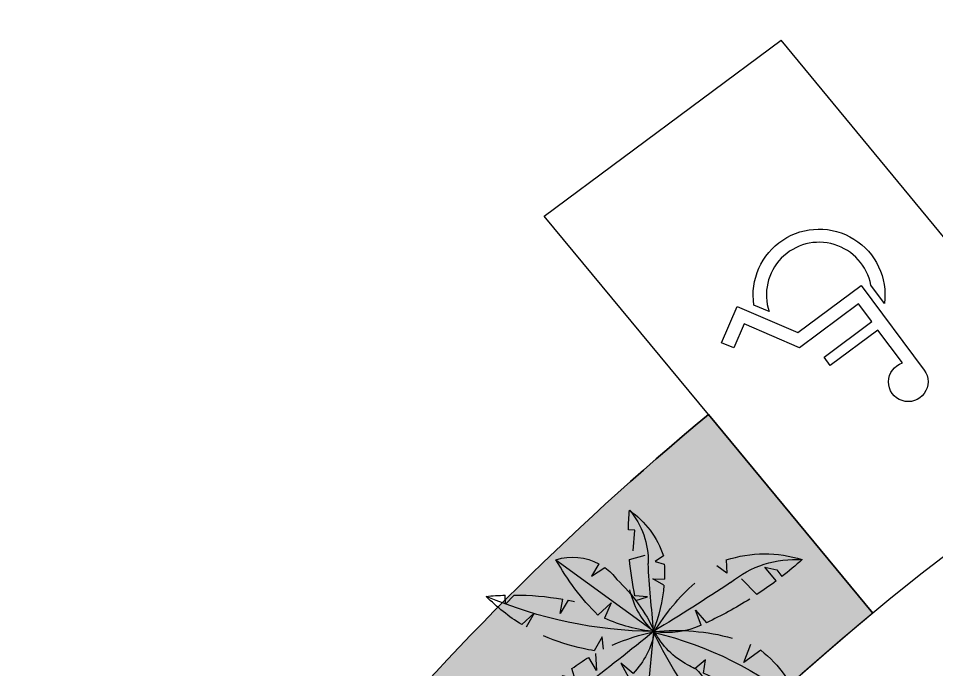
# Model space of a CAD drawing. Header units: inches. Extents: x 484217 to 497210, y -26946 to -21493.
# Drawn here: x 491728.7 to 491878.3, y -23244.2 to -23138.1 of the extents above; entities that cross this region are included whole.
import ezdxf

# ---------------------------------------------------------------- set-up
doc = ezdxf.new("R2010")
doc.units = ezdxf.units.IN
doc.header["$LTSCALE"] = 20
doc.header["$MEASUREMENT"] = 0
for name, color, linetype in [('ARBOLES', 7, 'Continuous'), ('Grass', 90, 'Continuous'), ('Parking', 7, 'Continuous')]:
    doc.layers.add(name, color=color, linetype=linetype)

# ---------------------------------------------------------------- blocks, each defined once
blk = doc.blocks.new('ARB-P18')
at = {"layer": 'ARBOLES'}
for p, q in [((0.2020170643259291, 1.097236581253952), (0.2665693878767286, 1.098006532111015)), ((0.216395341496991, 0.8834738813949627), (0.2020170643259291, 1.097236581253952)), ((-0.7441112765472155, 0.787271022220409), (-0.7519685472924776, 0.649828401317393)), ((-0.0111650376575767, 0.7730573102258234), (-0.1037869753753853, 0.744329243464648)), ((-0.0968916791848926, 0.8306034784395422), (-0.0111650376575767, 0.7730573102258234)), ((1.016630277690581, 0.7903029678658129), (-0.003489707778754791, 0.04582718866683422)), ((0.2552540334921218, 0.7935209620775652), (0.09223866016230886, 0.8383328288632867)), ((-1.268146467084279, 0.684250826181227), (-1.320935921663136, 0.616263093489124)), ((-1.14511173855999, 0.7131622344533923), (-1.268146467084279, 0.684250826181227)), ((-1.261335396548304, 0.570844280015109), (-1.14511173855999, 0.7131622344533923)), ((-0.7519685472924776, 0.649828401317393), (-0.6468657241534856, 0.7251400292944652)), ((0.6495513605843541, 0.6200017669535782), (0.5121239072003334, 0.709967648513981)), ((0.5715477113083125, 0.74720706780505), (0.6495513605843541, 0.6200017669535782)), ((-0.90459520614084, 0.5924820694784785), (-1.061066742066316, 0.4301068312817335)), ((0.01464871549040936, 0.5935335175020953), (-0.104598419947564, 0.5884343393080087)), ((-0.1008501398711985, 0.5275508875719765), (0.01464871549040936, 0.5935335175020953)), ((0.0701324381941788, 0.4051770761853675), (0.1989724385480258, 0.4154717592076622)), ((0.1889048150669623, 0.3697840320520811), (0.0701324381941788, 0.4051770761853675)), ((0.9726869478399749, 0.2327206008179132), (0.9471132048361994, 0.3819831175856052)), ((1.449712396407705, 0.4247278532244252), (1.540009183431096, 0.3314769003523281)), ((1.540009183431096, 0.3314769003523281), (1.542884212924321, 0.4232690904684375)), ((0.4439006486298354, 0.3439052255256456), (0.5151560218572513, 0.1851696087050243)), ((0.5831622689523215, 0.2175356052346444), (0.4439006486298354, 0.3439052255256456)), ((0.889779986056908, 0.3715812669934451), (0.9726869478399749, 0.2327206008179132)), ((-0.4264300625424937, 0.2672429579397431), (-0.541100677350812, 0.1385972472410515)), ((-0.4844373092727494, 0.1125141072085114), (-0.4264300625424937, 0.2672429579397431)), ((1.370017060148996, 0.1192115135778806), (1.242671551962701, 0.2373878605922925)), ((1.242671551962701, 0.2373878605922925), (1.325651404754666, 0.09293427153252765)), ((0.1591854336485881, -1.52328860667788), (0.00318220833611349, 0.04759554252106568)), ((-0.9282683973777353, -0.2731836187075771), (-1.000191895733536, -0.08410543058158737)), ((0.5253088908050074, -0.1362163432970078), (0.5370963702447398, -0.00883887360922131)), ((0.5370963702447398, -0.00883887360922131), (0.6222710031833003, -0.1516366817158143)), ((-1.103596143276604, -0.1467230959723906), (-0.9282683973777353, -0.2731836187075771)), ((0.6076446523767345, -0.1793194239049001), (0.5961417266908313, -0.3563028609778769)), ((-0.5301154028285282, -0.2466396131335671), (-0.4210780265407834, -0.3386216496606096)), ((-0.50828247120063, -0.3828628768009708), (-0.5301154028285282, -0.2466396131335671)), ((0.2191502932163587, -0.3856692428195458), (0.3458294240932389, -0.2795643149315481)), ((0.3458294240932389, -0.2795643149315481), (0.2625725511167616, -0.4304528893295866)), ((0.5961417266908313, -0.3563028609778769), (0.6781264655257644, -0.2199044990464642)), ((0.8148186124268193, -0.4595533917223235), (0.8509468309447357, -0.3354034961643322)), ((-0.04121439422380035, -0.4975723705757105), (-0.1616868721479818, -0.4545567162343787)), ((-0.1616868721479818, -0.4545567162343787), (-0.06811229363299276, -0.591996631659299)), ((0.9418492898308273, -0.4064928815237465), (0.8148186124268193, -0.4595533917223235)), ((0.09808963126144477, -0.6176627472527514), (0.3053820942739947, -0.5518336774103432)), ((-0.5643784554362412, -0.7476942602714018), (-0.6889436961664046, -0.6615733217902573)), ((-0.6553390162841879, -0.6139705701749278), (-0.5643784554362412, -0.7476942602714018)), ((0.3318715628524274, -0.6421743912571571), (0.09808963126144477, -0.6176627472527514)), ((0.6417410436504554, -0.7709594355137313), (0.8114200946208995, -0.6225624370030118)), ((0.8114200946208995, -0.6225624370030118), (0.7102319168202769, -0.8240816971438392)), ((0.9094959425982552, -0.9662379895643198), (1.005133102004976, -0.8093435263978391)), ((1.005133102004976, -0.8093435263978391), (1.018726859784493, -0.9349963166603743)), ((1.018726859784493, -0.9349963166603743), (0.9721317627806911, -1.007370035968933)), ((-0.6824401552420625, -0.9905417531884098), (-0.5864388038916957, -1.126689598931677)), ((-0.6289715726772158, -1.155840386356971), (-0.6824401552420625, -0.9905417531884098)), ((0.01210064983067127, -1.039321095997337), (-0.1862270206673884, -0.9861925481447145)), ((-0.1714289475653743, -1.072594712329959), (0.01210064983067127, -1.039321095997337)), ((-0.9396068855078852, -1.099295865534941), (-0.8931197315560553, -1.220490727124684)), ((-0.8931197315560553, -1.220490727124684), (-0.9775667467702361, -1.184396772197175))]:
    blk.add_line(p, q, dxfattribs=at)
for centre, radius, start, end in [((0.815717073680986, 0.5145971530246527), 0.9657715741880416, 125.3191452686028, 160.9007169757455), ((0.8547878870876103, 0.783055203934083), 0.7917337096725257, 138.9871631392587, 182.231162522202), ((-2.839028814714197, 1.060964364359023), 3.105819105828273, 0.6833656833699773, 4.462417288384475), ((-1.142994975741288, -0.4370864912357604), 1.287695432250722, 71.95489726185477, 107.5364689689958), ((-1.459774008883585, -0.2624759867832438), 1.055644946230034, 50.6244517153981, 93.86845109834233), ((1.218753221002089, 3.887138080361098), 4.141092141104364, 228.3931969492149, 232.1722485542307), ((-2.839028814714197, 1.060964364359023), 3.105819105828273, 348.0045923093219, 355.0601183422363), ((0.8447868716569928, 0.2451613292569732), 0.5715851313167061, 72.50373726078564, 118.5573100866517), ((-1.247633658957938, 2.053481605359735), 2.592780639589115, 314.9195260495955, 330.8438983423296), ((1.520484806834588, 0.6579252241262168), 1.626568313057116, 176.9549899581358, 182.4485578398906), ((-18.47776986278433, 1.948929434393307), 18.58000264860993, 354.1492065542034, 356.3071475833291), ((0.8447868716569928, 0.2451613292569732), 0.5715851313167061, 125.5913868107266, 143.3625315328315), ((1.218753221002089, 3.887138080361098), 4.141092141104364, 233.2090415905122, 236.5962130518087), ((1.6239550407781, -0.7168163751888983), 1.797276165505962, 133.529033732617, 154.8915490295854), ((12.86576906813374, 21.22323546657), 24.77333686481323, 236.5484666542707, 238.7064076833964), ((-1.862736321674845, -1.070735487407688), 2.168757750742822, 30.98674357817308, 48.25825377421662), ((1.520484806834588, 0.6579252241262168), 1.626568313057116, 184.597360463384, 201.8688706594272), ((-0.5627339075773534, 0.6557325532451728), 0.8331043875986648, 313.807407368, 347.6921150612128), ((1.218753221002089, 3.887138080361098), 4.141092141104364, 237.7954958953658, 244.851021928278), ((-0.05062697331510434, 4.619845004340732), 4.573493661364584, 270.7229093788449, 293.0252463458344), ((1.449712396407705, -2.551463904552293), 2.976191757776707, 90, 99.72231422820069), ((0.3612566414097671, 1.77177895669783), 1.936124153166562, 301.4007310822757, 315.3328906155502), ((1.449712396407705, -2.551463904552293), 2.976191757776707, 84.43682148805799, 88.2060214365458), ((1.449712396407705, -2.551463904552293), 2.976191757776707, 100.8440937570892, 102.1405708497602), ((-0.1345082187507387, 0.8685647353033231), 0.8331043875986648, 245.1634991763874, 279.0482068695994), ((-0.1773621855249417, 1.727892631957303), 1.691028028753049, 275.901615147539, 294.1749978263799), ((0.8283950377274322, -3.498944852885899), 3.631236467231171, 103.2139676531759, 130.2355914565593), ((-4.111068575954477, 2.029898420852533), 4.573493661364584, 312.0381655366227, 334.3405025036141), ((-0.2291194341244988, -2.111161779170828), 2.168757750742961, 84.02834830493491, 105.4223528806615), ((-0.7396893993071672, 0.4357924882233704), 0.8331043875986648, 298.2051039031471, 332.0898115963591), ((-0.439150049699407, -2.078722233502731), 2.168757750741842, 66.26713620876427, 78.41156856688987), ((0.8160586542534246, 0.1955048525771588), 0.8331043875986648, 190.3501052754593, 224.2348129686708), ((-1.709256218420961, -1.191614614287204), 2.113785035941311, 35.68819907613953, 35.89146905975899), ((15.69741885511559, 19.21825304221488), 24.77333686481323, 230.6919044616615, 232.8498454907869), ((0.5232768574717284, 0.5945292211107187), 0.7527040556726937, 226.3532246691302, 227.1456334835614), ((0.3612566414092271, 1.771778956699706), 1.936124153168481, 281.0842274265634, 293.9490491352945), ((-0.3027171479264155, -1.155064487092631), 1.287695432250722, 128.4584934335059, 160.5780736957575), ((0.5232768574717284, 0.5945292211107187), 0.7527040556726937, 277.5573215903653, 286.2162861627864), ((-0.4391500496997764, -2.07872223350364), 2.168757750742822, 53.49768786559301, 58.99125574734807), ((1.759129285549306, -2.354102806098098), 2.976191757776707, 137.2545397745077, 144.2193181253699), ((-2.338119682525956, 3.332017996277642), 4.141092141104364, 297.5764289038684, 298.7556970617358), ((-2.338119682525615, 3.332017996276704), 4.141092141103352, 281.4348016759734, 296.2234533230175), ((3.213811713938753, 2.474513810125359), 4.141092141104364, 224.54729021678, 231.6028162496934), ((-0.08052186058262123, -1.189382884679816), 1.287695432250722, 1.861843176062018, 37.44341488320318), ((0.1893893121507517, -1.430185174821418), 1.055644946230034, 15.52986104671726, 58.77386042965986), ((-0.702979440723368, -0.187636518676527), 0.7527040556726937, 318.8471257196731, 327.5060902920949), ((-2.90428039020145, -0.4654127732459301), 3.240975799486394, 340.9491858649671, 356.8735581577015), ((0.09133908299111226, -1.388743682972972), 1.070807932817074, 141.322076350564, 164.3174119443817), ((-1.702169880789711, 0.4556254457184821), 1.936124153168481, 311.1143627471658, 323.9791844558948), ((2.069672391421108, -0.8337717740960215), 2.246595206882452, 177.4571821574158, 178.2640504746784), ((0.5240730796524815, -0.9090079729658669), 0.7144814141458825, 168.4305526744656, 186.2016973965697), ((3.213811713938753, 2.474513810125359), 4.141092141104364, 232.8020990932494, 236.1892705545461), ((3.213811713938753, 2.474513810125359), 4.141092141104364, 237.2260635908274, 241.0051151958443), ((0.5240730796524815, -0.9090079729658669), 0.7144814141458825, 193.235774120646, 239.289346946511), ((-1.702169880788261, 0.4556254457172315), 1.936124153166562, 289.7305212669094, 303.6626808001838), ((1.759129285549306, -2.354102806098098), 2.976191757776707, 156.8573904459134, 160.6265903944016)]:
    blk.add_arc(centre, radius, start, end, dxfattribs=at)

msp = doc.modelspace()

# ---------------------------------------------------------------- hatches: boundary and pattern name
at = {"layer": 'Grass'}
h = msp.add_hatch(dxfattribs=at)
h.set_pattern_fill('AR-SAND', color=256, scale=1.5)
h.set_pattern_definition([(37.49999999999999, (-238779.4594578518, 13222.0489431144), (-0.09449003716441223, 2.890235653519738), [0, -2.28, 0, -2.55, 0, -2.4375]), (7.499999999999999, (-238779.4594578518, 13222.0489431144), (2.654665057901591, 4.233219097844611), [0, -1.23, 0, -2.055, 0, -0.7874999999999999]), (327.5, (-238781.3044578518, 13222.0489431144), (4.671212792627243, 0.008488580305447413), [0, -0.75, 0, -2.7, 0, -3.525]), (317.5, (-238781.3044578518, 13222.0489431144), (4.50918990685844, 1.316513347401374), [0, -0.375, 0, -1.77, 0, -2.025])])
edge = h.paths.add_edge_path()
edge.add_arc((492137.3456049394, -23560.98655116651), 464.8885633487714, 129.5789181852779, 151.4911101854538, ccw=False)
edge.add_line((491841.1463018295, -23202.67474677026), (491867.9062002469, -23235.04615138433))
edge.add_arc((492137.3456049386, -23560.98655116569), 422.8885633476546, 129.5789181852575, 148.3520474246445)
edge.add_line((491777.3456049404, -23339.09753158251), (491728.8280026042, -23339.09751377442))
edge = h.paths.add_edge_path()
edge.add_arc((492137.3458679725, -23560.98655116621), 464.8885633485761, 28.50888981451696, 50.42108181469284)
edge.add_line((492433.5451710825, -23202.67474677026), (492406.7852726651, -23235.04615138433))
edge.add_arc((492137.3458679733, -23560.98655116534), 422.8885633474225, 31.64795257531938, 50.421081814706326, ccw=False)
edge.add_line((492497.3458679714, -23339.09753158251), (492545.8634703077, -23339.09751377442))

# ---------------------------------------------------------------- linework, layer by layer
msp.add_line((491841.1463018295, -23202.67474677026, 6.930000000000007), (491867.9062002469, -23235.04615138434, 6.930000000000007))
msp.add_line((491841.1463018295, -23202.67474677026, 6.930000000000007), (491867.9062002469, -23235.04615138434, 6.930000000000007))
at = {"color": 0}
for points in [[(491869.8234862854, -23184.5443427033), (491867.6113655515, -23181.56914575701, 1.067989296161512), (491851.0177491502, -23185.87776367628), (491848.5604117768, -23184.81598595495, -1.151299142995428)], [(491859.9771716721, -23193.28401579568), (491867.745294818, -23187.50825486809), (491865.5985010756, -23184.62091961154), (491855.9862597022, -23191.76782074937), (491846.9622002969, -23187.86866333958), (491845.2585258213, -23191.81158178602), (491843.2870665984, -23190.95974454802), (491845.8425783111, -23185.04536687885), (491855.6998744283, -23189.30455306655), (491866.0405282233, -23181.61606216175), (491876.2918494308, -23195.40360055654, -3.146264369981572), (491872.7562124467, -23194.24770023325), (491868.7704269387, -23188.88700870756), (491861.0023037928, -23194.66276963515)]]:
    msp.add_lwpolyline(points, format="xyb", close=True, dxfattribs=at)
at = {"elevation": 6.930000000000007}
msp.add_lwpolyline([(491728.8280026042, -23339.09751377442, -0.09590237550287603), (491841.1463018295, -23202.67474677026), (491867.9062002469, -23235.04615138433, 0.08209692858393211), (491777.3456049404, -23339.09753158251)], format="xyb", close=True, dxfattribs=at)
for radius, start, end in [(422.8885633500545, 31.64795257536123, 148.3520474246388), (464.8885633500545, 129.5789181853253, 151.4911101856928)]:
    msp.add_arc((492137.3456049404, -23560.9865511672, 6.930000000000007), radius, start, end)
at = {"layer": 'Parking'}
for p, q in [((491814.386403412, -23170.30334215605, 6.930000000000007), (491852.9653672831, -23141.63564174225, 6.930000000000007)), ((491879.7252657006, -23174.00704635639, 6.930000000000007), (491852.9653672831, -23141.63564174225, 6.930000000000007)), ((491841.1463018294, -23202.6747467702, 6.930000000000007), (491814.386403412, -23170.30334215605, 6.930000000000007)), ((491867.9062002469, -23235.04615138434, 6.930000000000007), (491841.1463018294, -23202.6747467702, 6.930000000000007))]:
    msp.add_line(p, q, dxfattribs=at)

# ---------------------------------------------------------------- block references
at = {"layer": 'ARBOLES', "color": 7, "xscale": -15.75, "yscale": 15.75, "zscale": 15.75}
msp.add_blockref('ARB-P18', (491832.3060160342, -23238.75616271968, 8.905050000000008), dxfattribs=at)

doc.saveas('drawing.dxf')
